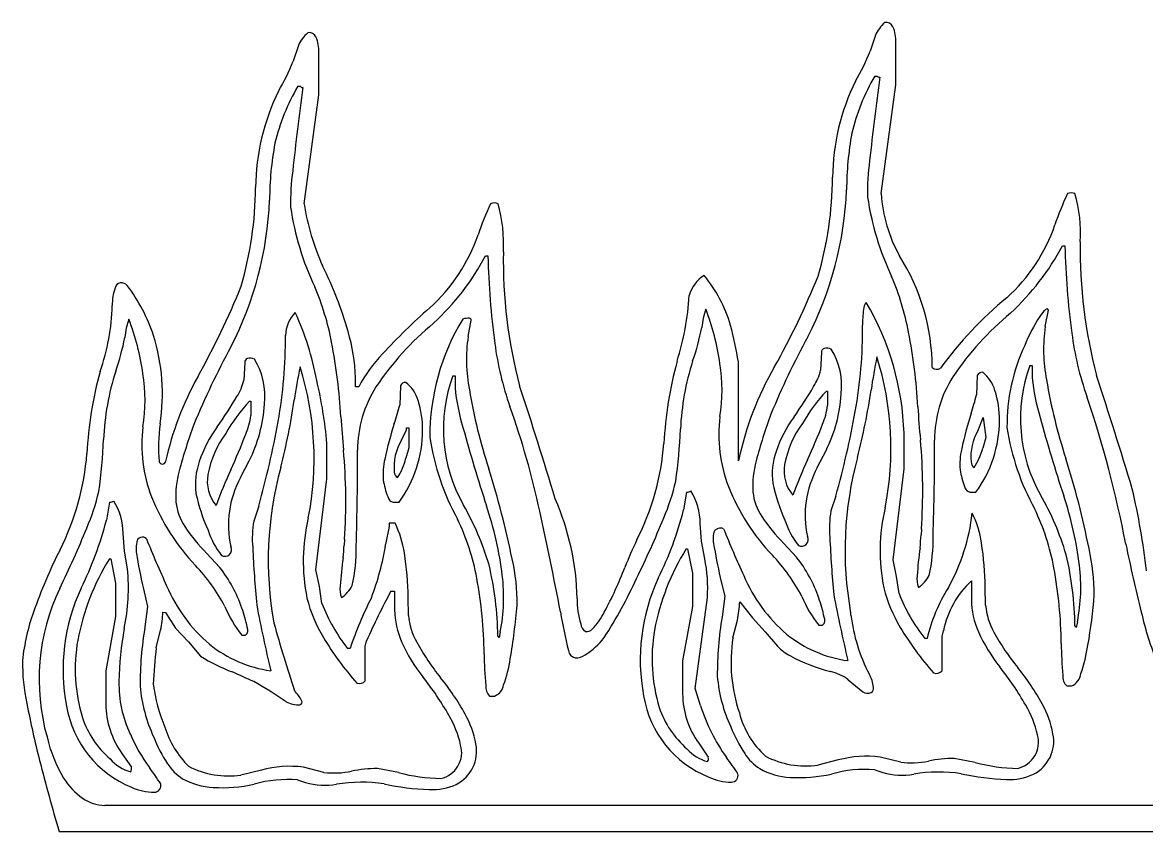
# Model space of a CAD drawing. Extents: x -38.8 to 24, y -17.1 to 3.4.
# Drawn here: x -1.306 to 1.013, y -0.887 to 0.782 of the extents above; entities that cross this region are included whole.
import ezdxf

# ---------------------------------------------------------------- set-up
doc = ezdxf.new("R2010")
doc.units = 0

msp = doc.modelspace()

# ---------------------------------------------------------------- linework, layer by layer
at = {"color": 7, "linetype": 'CONTINUOUS'}
for p, q in [((0.453627, 0.755376), (0.442655, 0.722436)), ((-0.736403, 0.734543), (-0.747376, 0.701602)), ((-0.69446, 0.632284), (-0.69446, 0.719445)), ((0.495569, 0.653118), (0.495569, 0.740279)), ((-0.737737, 0.650114), (-0.732574, 0.650114)), ((-0.732574, 0.650114), (-0.730642, 0.648587)), ((0.452294, 0.670947), (0.457455, 0.670947)), ((0.457455, 0.670947), (0.459387, 0.66942)), ((0.465243, 0.428693), (0.495569, 0.653118)), ((-0.724789, 0.407859), (-0.69446, 0.632284)), ((0.839467, 0.320925), (0.844629, 0.320925)), ((-0.35056, 0.300091), (-0.345401, 0.300091)), ((-1.089383, 0.239027), (-1.089383, 0.239027)), ((0.803976, 0.154516), (0.810588, 0.188576)), ((-0.743095, 0.183372), (-0.743095, 0.183372)), ((-0.386405, 0.133683), (-0.379792, 0.167743)), ((0.342481, 0.10117), (0.340473, 0.064591)), ((-0.847238, 0.080337), (-0.849245, 0.043758)), ((0.171522, -0.122414), (0.170991, 0.081416)), ((0.772138, 0.073882), (0.77717, 0.073882)), ((0.77717, 0.073882), (0.77717, 0.048719)), ((-0.618959, 0.030387), (-0.618959, 0.048919)), ((-0.418238, 0.053048), (-0.413206, 0.053048)), ((-0.413206, 0.053048), (-0.413206, 0.027886)), ((0.663611, 0.053265), (0.662399, 0.013455)), ((-0.611864, 0.030387), (-0.618959, 0.030387)), ((-0.526107, 0.032432), (-0.527321, -0.007378)), ((-0.837242, 0.000514), (-0.834724, 0.000514)), ((-0.834724, 0.000514), (-0.834724, -0.029228)), ((0.352476, 0.021347), (0.354994, 0.021347)), ((0.354994, 0.021347), (0.354994, -0.008395)), ((0.665879, -0.058999), (0.676187, -0.033384)), ((0.676187, -0.033384), (0.681215, -0.07456)), ((-0.523841, -0.079832), (-0.513533, -0.058791)), ((-0.513533, -0.058791), (-0.513533, -0.054217)), ((-0.513533, -0.054217), (-0.508505, -0.054217)), ((-0.508505, -0.054217), (-0.508505, -0.095393)), ((0.51267, -0.138952), (0.51267, -0.065746)), ((-0.677709, -0.159785), (-0.677709, -0.086579)), ((0.681215, -0.07456), (0.674958, -0.096211)), ((-0.508505, -0.095393), (-0.514762, -0.117045)), ((0.333845, -0.136431), (0.351798, -0.101505)), ((-0.855873, -0.157264), (-0.83792, -0.122338)), ((0.490037, -0.326543), (0.51267, -0.138952)), ((-0.700341, -0.347377), (-0.677709, -0.159785)), ((-1.126053, -0.207768), (-1.132387, -0.2447)), ((-0.541198, -0.207777), (-0.528621, -0.207777)), ((0.064326, -0.186935), (0.057991, -0.223867)), ((0.371997, -0.195103), (0.361776, -0.225884)), ((0.648522, -0.186943), (0.661097, -0.186943)), ((-0.818381, -0.215936), (-0.828602, -0.246717)), ((-0.536873, -0.251296), (-0.549449, -0.251296)), ((-0.549449, -0.251296), (-0.549449, -0.258157)), ((0.095167, -0.288314), (0.092455, -0.251724)), ((-1.095213, -0.309148), (-1.097926, -0.272557)), ((-0.549449, -0.258157), (-0.556635, -0.295406)), ((0.54844, -0.263468), (0.547755, -0.275161)), ((-0.641587, -0.284302), (-0.642285, -0.296181)), ((0.101573, -0.324467), (0.095167, -0.288314)), ((0.290969, -0.32131), (0.264515, -0.29275)), ((-1.08881, -0.3453), (-1.095213, -0.309148)), ((-0.89906, -0.342143), (-0.925517, -0.313584)), ((0.063513, -0.30381), (0.06603, -0.30381)), ((0.06603, -0.30381), (0.076092, -0.354139)), ((-1.126205, -0.324643), (-1.123687, -0.324643)), ((-1.123687, -0.324643), (-1.113627, -0.374973)), ((-0.693045, -0.381867), (-0.700341, -0.347377)), ((0.497336, -0.361034), (0.490037, -0.326543)), ((0.076092, -0.354139), (0.076092, -0.422771)), ((0.502477, -0.395973), (0.497336, -0.361034)), ((0.651633, -0.37026), (0.651633, -0.409149)), ((-1.113627, -0.374973), (-1.113627, -0.443604)), ((-1.054508, -0.392835), (-1.047402, -0.422874)), ((-0.687902, -0.416806), (-0.693045, -0.381867)), ((-0.545631, -0.391093), (-0.538087, -0.391093)), ((-0.538087, -0.391093), (-0.538087, -0.429982)), ((0.135873, -0.372002), (0.142976, -0.402041)), ((0.681062, -0.420438), (0.68027, -0.383813)), ((-0.509316, -0.441271), (-0.510109, -0.404646)), ((0.081931, -0.591856), (0.107081, -0.404264)), ((0.142976, -0.402041), (0.137483, -0.444235)), ((0.173799, -0.413724), (0.199954, -0.446664)), ((-1.047402, -0.422874), (-1.052898, -0.465068)), ((-1.015917, -0.434557), (-1.010889, -0.435703)), ((-1.010889, -0.435703), (-0.989764, -0.467498)), ((0.076092, -0.422771), (0.055972, -0.534867)), ((-1.113627, -0.443604), (-1.133746, -0.5557)), ((0.159922, -0.487355), (0.169095, -0.450923)), ((0.199954, -0.446664), (0.226451, -0.475348)), ((0.336783, -0.461468), (0.34453, -0.461468)), ((0.870223, -0.45458), (0.867706, -0.466016)), ((-1.029798, -0.508188), (-1.020623, -0.471756)), ((-0.989764, -0.467498), (-0.96327, -0.496181)), ((-0.853245, -0.482302), (-0.845502, -0.482302)), ((-0.320156, -0.475413), (-0.322671, -0.486849)), ((0.226451, -0.475348), (0.251576, -0.504914)), ((0.591276, -0.484642), (0.59379, -0.473207)), ((0.591276, -0.555566), (0.591276, -0.484642)), ((-0.96327, -0.496181), (-0.938145, -0.525748)), ((-0.629923, -0.509807), (-0.634955, -0.509807)), ((-0.598446, -0.505475), (-0.595928, -0.494041)), ((-0.598446, -0.576399), (-0.598446, -0.505475)), ((0.560458, -0.488974), (0.555424, -0.488974)), ((0.56047, -0.488918), (0.560458, -0.488974)), ((-1.133746, -0.5557), (-1.133746, -0.624331)), ((0.055972, -0.534867), (0.055972, -0.603498)), ((0.397742, -0.573971), (0.427805, -0.59903)), ((-0.74431, -0.596986), (-0.74431, -0.596986)), ((0.092967, -0.626942), (0.081931, -0.591856)), ((0.848311, -0.586957), (0.858369, -0.586957)), ((-0.761914, -0.619863), (-0.761914, -0.619863)), ((-0.342071, -0.607791), (-0.332009, -0.607791)), ((0.089269, -0.705257), (0.108787, -0.733899)), ((-1.100449, -0.726091), (-1.080935, -0.754732)), ((0.376902, -0.739532), (0.334754, -0.750018)), ((0.505769, -0.744299), (0.463576, -0.73356)), ((0.659622, -0.744807), (0.616424, -0.736291)), ((-0.812819, -0.760366), (-0.854966, -0.770852)), ((-0.683952, -0.765132), (-0.726146, -0.754393)), ((-0.530096, -0.765641), (-0.573294, -0.757124)), ((0.452312, -0.760066), (0.46877, -0.765263)), ((-0.738067, -0.780899), (-0.72161, -0.786096)), ((3.067658, -0.834366), (-1.135802, -0.833263)), ((-1.135802, -0.833263), (-1.135802, -0.833263)), ((-1.23002, -0.886934), (3.111856, -0.887214))]:
    msp.add_line(p, q, dxfattribs=at)
for centre, radius, start, end in [((0.523952, 0.7234), 0.077253, 131.281279, 155.549807), ((0.47578, 0.766226), 0.015483, 24.7393, 100.406471), ((0.425767, 0.744672), 0.069939, 356.398399, 383.629858), ((-0.666026, 0.702535), 0.077314, 131.295841, 155.543746), ((-0.714252, 0.74539), 0.015486, 24.746442, 100.407665), ((-0.764256, 0.723838), 0.069934, 356.398228, 383.63285), ((0.071073, 0.866545), 0.398548, 328.897221, 338.802302), ((-1.119076, 0.845767), 0.398678, 328.899317, 338.800967), ((-0.364415, 0.432138), 0.432299, 149.720209, 166.587361), ((0.829396, 0.456845), 0.464208, 153.955367, 179.324032), ((0.825582, 0.452978), 0.432267, 149.718687, 166.587206), ((6.684991, -0.171404), 6.278827, 172.311171, 173.89228), ((0.461749, 0.672213), 0.003658, 229.776827, 283.700598), ((-0.360619, 0.436004), 0.464226, 153.955273, 179.323033), ((5.494057, -0.192056), 6.277908, 172.311713, 173.893051), ((-0.728282, 0.651376), 0.003655, 229.760814, 283.692819), ((1.040584, 0.4351), 0.646369, 169.467776, 179.906946), ((-0.149439, 0.414266), 0.646374, 169.467821, 179.906991), ((0.905824, 0.432058), 0.468492, 172.075237, 181.281152), ((-0.284461, 0.411259), 0.468236, 172.075002, 181.285951), ((-1.573668, 0.446455), 0.748872, 343.810003, 359.620054), ((-0.383793, 0.467315), 0.74903, 343.811398, 359.618028), ((-0.33072, 0.465518), 0.725531, 332.734629, 357.680091), ((1.019043, 0.507935), 0.58797, 188.445259, 205.223966), ((0.772458, 0.450001), 0.307953, 183.967677, 209.07506), ((1.36491, 0.18518), 0.569736, 154.696523, 161.689021), ((0.85758, 0.410062), 0.020176, 67.430383, 112.569617), ((0.576026, 0.346452), 0.30076, 356.707525, 375.869212), ((-1.520791, 0.444697), 0.725574, 332.735375, 357.679252), ((-0.171006, 0.487078), 0.587944, 188.443222, 205.222613), ((-0.202102, 0.493107), 0.529594, 189.26314, 203.785342), ((0.174196, 0.164608), 0.569006, 154.690986, 161.692414), ((-0.332451, 0.389231), 0.020173, 67.42851, 112.57149), ((-0.613891, 0.325622), 0.300648, 356.705766, 375.874509), ((0.480173, 0.483511), 0.363969, 312.198324, 340.860397), ((-0.709861, 0.462678), 0.36397, 312.198499, 340.860572), ((1.882631, 0.31158), 1.006496, 178.998106, 194.870426), ((0.692518, 0.290725), 1.006412, 178.996783, 194.870471), ((0.374974, 0.568903), 0.526542, 312.74399, 331.903629), ((2.429774, 0.354287), 1.585497, 181.20571, 187.745966), ((-1.378879, -0.068479), 0.774721, 15.956851, 26.691495), ((-0.8151, 0.548118), 0.526607, 312.74372, 331.901311), ((1.239183, 0.333419), 1.584934, 181.204906, 187.747452), ((0.133371, 0.066396), 0.437711, 0.439285, 32.309634), ((0.137363, 0.200006), 0.070217, 121.524498, 164.578265), ((-0.130533, 0.072378), 0.297648, 16.499745, 39.04119), ((-1.238915, 0.900112), 1.700172, 330.84415, 337.827948), ((-0.009222, 0.043601), 0.540434, 10.603045, 23.300076), ((-1.014322, 0.199708), 0.106044, 161.086611, 181.006625), ((-1.0996, 0.230004), 0.015584, 106.756466, 164.834312), ((-1.103276, 0.225674), 0.019268, 43.86435, 92.429442), ((-1.387361, 0.016374), 0.371974, 18.772504, 36.767559), ((-2.428545, 0.879093), 1.69973, 330.842985, 337.828614), ((-1.199324, 0.022745), 0.540507, 10.604099, 23.299302), ((-0.473267, 0.24894), 0.543783, 342.209158, 356.809881), ((1.22747, -0.396427), 0.790756, 129.484661, 144.007547), ((-1.558207, 0.208673), 0.437991, 340.429053, 358.583313), ((0.330426, -0.720971), 1.21191, 131.045288, 137.481349), ((0.25838, 0.136424), 0.16374, 160.706009, 174.307848), ((-0.368891, 0.008365), 0.506609, 7.927796, 21.073742), ((0.647025, 0.160814), 0.219895, 172.423018, 180.992533), ((0.451609, 0.189252), 0.022566, 138.500771, 178.587011), ((-0.05413, -0.083205), 0.567068, 1.764287, 30.453208), ((0.846823, 0.141804), 0.063576, 131.897227, 148.256437), ((0.807365, 0.187584), 0.003372, 17.105166, 152.771764), ((-0.931651, 0.115591), 0.16374, 160.706009, 174.307848), ((-1.558582, -0.012371), 0.506257, 7.922271, 21.077354), ((-0.69195, 0.13368), 0.07131, 135.826087, 177.99755), ((-1.267493, -0.059899), 0.578077, 10.297302, 24.88684), ((0.000833, -0.072248), 0.466139, 148.684296, 180.308025), ((-0.385736, 0.126451), 0.04511, 87.249186, 104.979773), ((-0.383022, 0.168282), 0.003274, 350.51523, 459.666998), ((1.130228, -0.297196), 0.623009, 129.69036, 146.019015), ((1.113875, -0.030087), 0.381158, 147.403103, 157.554085), ((-0.9887, 0.039682), 0.369856, 1.430976, 16.463731), ((-0.059691, -0.318135), 0.623162, 129.692195, 146.016746), ((-0.351957, 0.236767), 0.45524, 340.335827, 349.35388), ((-0.553123, -0.033837), 0.733228, 9.043514, 15.079031), ((-0.498877, 0.146735), 0.926097, 349.586115, 360.635402), ((-0.639559, -0.081204), 1.182991, 3.404966, 10.927033), ((1.131509, 0.106982), 0.330964, 171.742558, 190.867149), ((1.482406, 0.220619), 0.628775, 187.312159, 199.52727), ((-1.541733, 0.215877), 0.454978, 340.33165, 349.354966), ((-1.423885, 0.015929), 0.406856, 351.190521, 377.176356), ((-1.689261, 0.125901), 0.926102, 349.586142, 360.63543), ((-1.82934, -0.102013), 1.18274, 3.404531, 10.928201), ((-0.0589, 0.086148), 0.330937, 171.741761, 190.867945), ((0.292242, 0.199776), 0.628639, 187.312871, 199.530724), ((1.756219, -0.652947), 1.642363, 151.403778, 157.574875), ((0.565978, -0.673694), 1.642136, 151.402875, 157.574888), ((-0.340986, -0.114266), 0.307082, 136.252757, 151.897204), ((0.350586, 0.101671), 0.008121, 109.596886, 183.537043), ((0.353129, 0.084567), 0.025309, 68.02306, 102.010954), ((0.239208, 0.032181), 0.144844, 353.3326, 391.58122), ((1.115174, -0.049405), 0.39012, 155.003854, 180.663384), ((-0.839131, 0.080836), 0.008123, 109.597145, 183.526995), ((-0.836589, 0.063734), 0.025309, 68.023284, 102.010729), ((-0.950522, 0.011347), 0.144855, 353.33357, 391.57907), ((0.302067, -0.145727), 1.057508, 168.172568, 171.935646), ((-1.334977, -0.117859), 0.630925, 348.824165, 377.420129), ((0.822935, -0.128606), 0.806618, 164.806641, 177.024037), ((0.599317, -0.082436), 0.548319, 162.376212, 177.39345), ((-0.205855, 0.02343), 0.343137, 350.808663, 369.191337), ((0.804595, -0.253325), 0.646467, 149.805182, 168.316735), ((1.491913, -0.124932), 1.057639, 168.171984, 171.934604), ((-0.145206, -0.097019), 0.630874, 348.822679, 377.420901), ((0.580508, 0.081875), 0.015364, 232.09506, 297.800502), ((1.073308, -0.035429), 0.320394, 160.051528, 209.443089), ((-0.367302, -0.149382), 0.806403, 164.806689, 177.027284), ((-0.590595, -0.103275), 0.548436, 162.379454, 177.393497), ((-1.395888, 0.002597), 0.343137, 350.808663, 369.191337), ((-0.377806, -0.262987), 0.647585, 150.9992, 167.62266), ((-0.117086, -0.056267), 0.320379, 160.049685, 209.443652), ((0.245753, 0.084443), 0.096777, 326.33406, 348.162593), ((0.819906, -0.079968), 0.244361, 147.58698, 180.006506), ((0.674792, 0.047597), 0.012536, 89.370183, 153.118438), ((0.628454, 0.001669), 0.074685, 16.224951, 51.516671), ((1.175613, 0.085127), 0.400104, 185.220956, 197.190151), ((-10.064152, -3.534702), 11.545658, 16.891107, 18.105308), ((-0.944026, 0.063643), 0.096844, 326.337002, 348.151), ((-1.541534, -0.159511), 0.866898, 4.825959, 13.538968), ((-0.370126, -0.100795), 0.244358, 147.588077, 180.007828), ((-0.514928, 0.026765), 0.012533, 89.360337, 153.120883), ((-0.561267, -0.019164), 0.074686, 16.22445, 51.514379), ((-0.014737, 0.064283), 0.400128, 185.219144, 197.187654), ((0.769943, 0.221044), 1.17059, 189.703, 197.908373), ((-11.196296, -3.537191), 11.484935, 16.887452, 18.10807), ((-0.392754, 0.452866), 0.833776, 324.487055, 329.587829), ((-0.94026, 0.228472), 1.400086, 345.780811, 351.579968), ((1.960292, 0.241862), 1.170556, 189.702553, 197.908155), ((-1.5826, 0.432092), 0.833914, 324.488809, 329.588666), ((-0.572333, -0.246558), 0.362245, 136.995369, 150.128979), ((-2.131553, 0.207944), 1.401688, 345.784528, 351.577044), ((-0.667658, -0.056968), 0.187518, 359.082816, 378.233124), ((0.617482, -0.225792), 0.362361, 136.998095, 150.127365), ((0.088079, 0.031687), 0.295445, 333.203759, 356.832796), ((-0.021459, 0.196727), 0.70799, 341.794725, 344.997351), ((0.522078, -0.036135), 0.187503, 359.082927, 378.234829), ((-1.305251, -0.730283), 2.316661, 10.83696, 18.647246), ((-1.101632, 0.010849), 0.295436, 333.203876, 356.833593), ((-1.208104, 0.174972), 0.704781, 341.787807, 345.005097), ((-1.935386, -0.592284), 1.735612, 12.15983, 19.588947), ((0.218304, 0.007757), 0.137641, 336.608629, 353.260587), ((-1.351738, 0.291642), 1.79114, 344.231459, 349.95847), ((1.965843, 0.061881), 1.426359, 182.926551, 185.686929), ((-0.971407, -0.013078), 0.137633, 336.608173, 353.261043), ((-2.543505, 0.271119), 1.792561, 344.23399, 349.95642), ((0.768178, 0.040494), 1.418707, 182.919935, 185.695207), ((0.150363, -0.267023), 0.723789, 162.161263, 168.194032), ((0.428368, -0.06853), 0.297818, 172.834299, 201.110936), ((1.245082, -0.396967), 1.073036, 159.798604, 165.187768), ((0.506612, -0.191464), 0.272585, 144.057249, 161.139792), ((0.471614, -0.168883), 0.208834, 143.719906, 169.276681), ((1.339773, -0.246115), 0.723472, 162.159354, 168.194871), ((0.455834, -0.037799), 0.253726, 323.997628, 359.697878), ((4.135408, 0.88539), 3.465948, 195.367553, 198.155886), ((-0.76166, -0.089359), 0.297823, 172.835145, 201.111557), ((-0.677693, -0.093149), 0.347299, 172.260897, 185.111918), ((0.054953, -0.417774), 1.072935, 159.798204, 165.187826), ((-0.683078, -0.212314), 0.272618, 144.057858, 161.138578), ((-0.718102, -0.18972), 0.208839, 143.719698, 169.276247), ((-1.919793, 0.343417), 1.150665, 335.090502, 339.065285), ((-0.733893, -0.058635), 0.253732, 323.99924, 359.698595), ((2.943392, 0.864022), 3.464228, 195.366215, 198.155923), ((-0.984401, -0.018077), 1.036716, 351.866259, 357.8207), ((-0.729998, 0.364181), 1.150568, 335.092092, 339.067103), ((0.757502, -0.114255), 0.106995, 148.906982, 185.705272), ((1.224464, 0.022202), 0.505153, 188.667097, 208.923021), ((-2.175337, -0.03879), 1.037627, 351.866725, 357.815899), ((-0.43221, -0.135086), 0.107001, 148.909865, 185.705698), ((0.034044, 0.001345), 0.505108, 188.665167, 208.922911), ((-0.514039, -0.044972), 0.533083, 333.230477, 355.507468), ((-0.571465, -0.183237), 1.122775, 355.90226, 365.303346), ((-4.720378, -0.103305), 5.295974, 358.111897, 360.252176), ((-1.704244, -0.065758), 0.533265, 333.234604, 355.503877), ((-1.762211, -0.204096), 1.12349, 355.906165, 365.301302), ((-5.909274, -0.124127), 5.294841, 358.111379, 360.252116), ((0.388347, -0.150886), 0.147552, 161.205496, 186.963698), ((1.116212, -0.307452), 0.725163, 164.645418, 190.204683), ((0.757702, -0.129125), 0.129858, 166.179504, 185.330268), ((0.558081, -0.068779), 0.120053, 325.758632, 346.79111), ((-1.016964, -0.122513), 0.006832, 193.376028, 345.898719), ((-0.801418, -0.171709), 0.147506, 161.204022, 186.970371), ((-0.073486, -0.328293), 0.725185, 164.645231, 190.203817), ((-0.431943, -0.149973), 0.129934, 166.181112, 185.320724), ((-0.63161, -0.089624), 0.120022, 325.755606, 346.793083), ((-2.037375, -0.679072), 1.777506, 11.504671, 17.691341), ((0.390892, -0.174379), 0.190354, 164.229549, 183.762377), ((0.344529, -0.143384), 0.079237, 170.294513, 219.419627), ((1.373747, -0.600544), 1.163855, 155.634787, 159.539231), ((0.513642, -0.234612), 0.204857, 151.36273, 192.396138), ((0.66518, -0.124564), 0.014148, 181.327693, 236.275049), ((-0.779016, -0.635518), 1.705838, 11.217271, 17.658141), ((-0.79914, -0.195208), 0.190352, 164.230318, 183.763373), ((-0.845197, -0.164218), 0.079231, 170.293936, 219.422332), ((0.185594, -0.622), 1.16554, 155.638711, 159.537427), ((-0.676077, -0.255448), 0.204858, 151.36194, 192.395348), ((-0.403151, -0.138448), 0.159912, 188.477242, 201.223624), ((-0.524545, -0.145402), 0.01414, 181.306052, 236.281305), ((0.786492, -0.117649), 0.159829, 188.469363, 201.222143), ((-0.395977, -0.062882), 0.449558, 336.740037, 346.902456), ((0.065754, -0.174368), 0.012649, 263.516905, 305.676627), ((-0.038068, -0.252999), 0.130528, 0.559511, 31.580206), ((0.565408, -0.009779), 0.446854, 201.809671, 223.501476), ((0.619423, -0.087148), 0.386263, 192.200009, 204.094007), ((0.652167, -0.172403), 0.01499, 191.939184, 255.923219), ((-0.517315, -0.528327), 1.540604, 6.669757, 13.064827), ((-1.585967, -0.083737), 0.449512, 336.740374, 346.903936), ((-1.124626, -0.195199), 0.012651, 263.520117, 305.673415), ((-1.22841, -0.273818), 0.13049, 0.553321, 31.583241), ((-0.624618, -0.030608), 0.446861, 201.810082, 223.501432), ((-0.87637, -0.195321), 0.11339, 186.268932, 213.7322), ((-0.570444, -0.108041), 0.386104, 192.196248, 204.095046), ((-0.537551, -0.193237), 0.01499, 191.934613, 255.917589), ((-0.711643, -0.419664), 0.550365, 1.374524, 23.421063), ((0.313658, -0.174487), 0.113388, 186.269593, 213.733539), ((0.302275, -0.47642), 0.56785, 16.389554, 29.950285), ((0.148712, -0.42647), 0.731051, 6.923109, 18.491148), ((-0.888095, -0.497246), 0.567839, 16.389047, 29.950006), ((-1.041621, -0.447299), 0.731005, 6.923231, 18.491955), ((-6.022991, -1.523811), 5.927931, 10.593079, 12.639401), ((-0.627231, -0.049206), 0.707132, 333.52437, 345.699944), ((0.569526, -0.261121), 0.210717, 170.373787, 185.172166), ((0.852616, -0.308602), 0.389293, 166.740275, 191.296123), ((0.231991, -0.180306), 0.42449, 331.314784, 353.214173), ((0.464993, -0.322138), 0.209624, 8.312023, 25.933711), ((0.347394, -0.430537), 0.482288, 10.40702, 25.605212), ((-1.818162, -0.069849), 0.707714, 333.530605, 345.696123), ((-0.620951, -0.281957), 0.210621, 170.368253, 185.17348), ((-0.337101, -0.329435), 0.389294, 166.740383, 191.296004), ((-0.72537, -0.342969), 0.209607, 8.311702, 25.935213), ((-0.842996, -0.451382), 0.482301, 10.408242, 25.605977), ((-1.941498, 0.562278), 2.116648, 334.017952, 337.714126), ((0.553091, -0.011025), 0.403293, 214.156232, 224.311789), ((0.425399, -0.193371), 0.166728, 197.978943, 218.38062), ((-3.131753, 0.541505), 2.116877, 334.019159, 337.714875), ((-0.636914, -0.031847), 0.403321, 214.155446, 224.310316), ((-0.764306, -0.214203), 0.166742, 197.978255, 218.377886), ((0.194142, -0.283054), 0.075059, 169.48269, 193.995036), ((0.134271, -0.277249), 0.01601, 67.239345, 150.448685), ((2.062852, 0.508254), 2.071139, 201.847278, 204.764392), ((0.094667, -0.256635), 0.453466, 354.261357, 357.658519), ((0.220935, -0.283597), 0.351833, 347.608808, 360.945027), ((-0.996198, -0.303881), 0.075099, 169.492741, 193.992173), ((-1.058264, -0.291773), 0.01188, 45.357688, 172.325241), ((0.873797, 0.488001), 2.072586, 201.848524, 204.763576), ((-0.88806, -0.306027), 0.013611, 239.241584, 389.034877), ((1.552699, -0.196291), 2.385709, 182.514302, 185.378484), ((-1.08748, -0.277999), 0.445565, 354.227825, 357.661189), ((-0.969101, -0.304425), 0.35184, 347.608224, 360.944215), ((-1.083854, -0.212694), 0.533667, 338.890698, 351.083869), ((0.595122, -0.594804), 0.704903, 153.934836, 159.01568), ((1.042879, -0.148545), 0.934127, 189.405854, 193.840223), ((0.301661, -0.285194), 0.01361, 239.239444, 389.036925), ((2.743651, -0.175419), 2.386282, 182.514646, 185.37814), ((0.057006, -0.390715), 0.623302, 0.634446, 9.127978), ((5.401256, 0.642408), 4.529171, 191.94125, 193.754967), ((-0.268705, -0.789625), 1.074453, 153.243535, 160.704934), ((-0.147407, -0.169384), 0.934218, 189.40453, 193.838441), ((-0.071073, -0.411243), 0.579883, 171.228113, 176.960621), ((-1.133451, -0.411563), 0.62338, 0.635689, 9.128077), ((-0.679742, -0.413459), 0.394315, 359.020642, 373.030547), ((0.476511, -0.561248), 0.486664, 148.0632, 169.384944), ((-0.192221, -0.384835), 0.299931, 356.285832, 371.611341), ((-0.035769, -0.579432), 0.381348, 27.678319, 43.406483), ((0.071167, -0.495603), 0.280519, 18.707266, 38.412772), ((1.118592, -0.390392), 0.579515, 171.224316, 176.960488), ((0.205701, -0.469944), 0.659523, 0.539979, 13.481241), ((0.440696, -0.402645), 0.46421, 0.40494, 12.309224), ((-0.713208, -0.582086), 0.486666, 148.062607, 169.384351), ((-1.499373, -0.38354), 0.412339, 348.13554, 365.321097), ((-1.225758, -0.600233), 0.381296, 27.676859, 43.407304), ((-1.118882, -0.516447), 0.280541, 18.708062, 38.411975), ((-0.98472, -0.490788), 0.659565, 0.540866, 13.481214), ((-0.784113, -0.065533), 0.772397, 331.463315, 338.997287), ((-0.058512, -0.508038), 0.895521, 0.541766, 10.592789), ((0.516275, -0.383566), 0.361001, 348.655063, 367.195077), ((-1.248769, -0.528859), 0.895399, 0.54108, 10.593476), ((-0.674126, -0.404401), 0.361023, 348.656125, 367.195), ((-0.99828, 0.080324), 1.05781, 327.558417, 335.10292), ((0.368161, -0.532721), 0.399577, 155.095708, 190.803115), ((0.481521, -0.232858), 0.324959, 202.902581, 229.525557), ((0.583511, -0.366855), 0.044208, 170.637995, 202.383583), ((0.506191, -0.329099), 0.065636, 303.725295, 332.805792), ((0.783631, -0.51215), 0.193794, 132.931664, 168.407541), ((-0.835716, -0.57354), 0.435607, 154.475152, 195.802307), ((-0.822224, -0.553556), 0.399569, 155.09488, 190.802958), ((-0.708846, -0.253679), 0.324976, 202.903568, 229.525187), ((-0.606507, -0.387689), 0.044222, 170.639869, 202.376464), ((-0.683854, -0.349918), 0.065656, 303.727354, 332.800859), ((0.896352, -1.15936), 1.633875, 151.952004, 155.970776), ((0.767619, -0.308507), 0.306418, 194.428238, 210.942492), ((0.884592, -0.563035), 0.332489, 147.432885, 167.119737), ((-0.422104, -0.329347), 0.306412, 194.427158, 210.941868), ((-0.353468, -0.28798), 0.358389, 201.06706, 218.240083), ((0.124807, -0.764143), 0.796432, 153.187422, 161.376773), ((0.008978, -0.409666), 0.170445, 178.923148, 196.831875), ((-0.052637, -0.403987), 0.226645, 348.0481, 357.53773), ((0.537393, -0.303509), 0.255335, 202.760679, 218.216691), ((0.131139, -0.484425), 0.220299, 10.333303, 20.957034), ((3.280636, 0.155138), 2.96502, 190.773047, 193.454138), ((0.836985, -0.267104), 0.358474, 201.069112, 218.238031), ((0.82141, -0.406311), 0.169801, 180.957727, 203.954845), ((-0.104629, -0.326402), 1.012157, 349.968978, 355.866162), ((-0.885441, -0.577623), 0.422323, 160.203488, 174.132335), ((-1.242631, -0.424773), 0.226925, 348.050902, 357.528864), ((-0.65289, -0.324481), 0.255049, 202.753939, 218.227745), ((-1.058836, -0.505242), 0.220243, 10.331438, 20.958141), ((2.095718, 0.135498), 2.970609, 190.775972, 193.452021), ((-0.368311, -0.427142), 0.1698, 180.95844, 203.955785), ((-1.610458, -0.309736), 1.329569, 350.424218, 355.234294), ((1.108012, -0.206918), 1.323732, 189.880582, 193.41041), ((-0.223831, -0.378051), 0.131068, 315.873256, 334.477476), ((0.312041, -0.450128), 0.091586, 5.892673, 8.921151), ((0.812497, -0.410168), 0.131836, 184.468216, 209.803828), ((1.684773, -0.27633), 0.700878, 193.04194, 202.012397), ((2.008156, 0.321579), 2.901695, 195.559311, 198.455115), ((-0.377897, -0.431005), 0.13182, 184.466631, 209.805413), ((-0.131271, -0.455322), 0.02319, 189.176917, 234.866903), ((0.822838, -0.561307), 0.695283, 170.306365, 180.446596), ((0.337033, -0.451343), 0.012599, 306.515428, 390.703725), ((0.756899, -0.397672), 0.356366, 186.939039, 207.659679), ((-0.388407, -0.593217), 0.718377, 169.987312, 178.744718), ((-0.367651, -0.58212), 0.695172, 170.306494, 180.448326), ((-0.852995, -0.472176), 0.012597, 306.495272, 390.70393), ((-0.325243, -0.487149), 0.002589, 6.654735, 88.711699), ((-0.140922, -0.460638), 0.01414, 254.855453, 322.192414), ((0.338696, -0.531339), 0.345721, 170.049507, 196.852671), ((0.431297, -0.281949), 0.255093, 230.949535, 262.270115), ((1.05902, -0.132652), 0.646771, 211.030719, 221.372915), ((0.964999, -0.343254), 0.326625, 203.836774, 218.685136), ((1.108749, -0.253829), 0.466753, 208.381362, 219.238803), ((0.865136, -0.466315), 0.002587, 6.619863, 88.701151), ((-0.85105, -0.552171), 0.345695, 170.048846, 196.854045), ((1.467338, -0.75368), 2.509175, 174.385346, 176.105562), ((-0.759084, -0.302784), 0.255091, 230.949475, 262.270505), ((-0.13071, -0.153489), 0.64676, 211.031001, 221.373426), ((-0.224691, -0.364071), 0.326658, 203.837107, 218.684099), ((-0.081558, -0.274613), 0.466839, 208.382454, 219.238067), ((-0.240374, -0.378037), 0.173428, 303.457233, 321.021735), ((0.482776, -0.53827), 0.326844, 171.038214, 198.628208), ((0.32399, -0.43611), 0.09989, 223.535709, 242.722431), ((1.481296, -0.496902), 0.644332, 180.237291, 186.076759), ((0.512969, -0.440725), 0.384119, 341.717548, 350.715006), ((-0.732214, -0.191383), 0.392693, 238.371649, 249.044777), ((0.291119, -0.517734), 0.644534, 180.237336, 186.074971), ((-0.61443, -0.479703), 0.319151, 340.769013, 350.766739), ((-0.161765, -0.511141), 0.018078, 188.855541, 257.71123), ((-0.164096, -0.495199), 0.03364, 267.416695, 305.084299), ((0.453614, -0.197759), 0.37119, 241.800515, 255.554903), ((-0.912111, -0.539226), 0.393469, 179.304222, 192.352625), ((0.57907, -0.544755), 0.016305, 250.653621, 318.465426), ((0.216409, -0.939838), 0.630612, 29.776678, 38.484423), ((0.351347, -0.86983), 0.509525, 28.831681, 39.014457), ((-0.866031, -0.582387), 0.240631, 178.831405, 205.553636), ((-4.846064, -9.373751), 9.669727, 65.451837, 65.737858), ((-1.129897, -1.13334), 0.631719, 54.372784, 61.523955), ((-0.610649, -0.565596), 0.016298, 250.650087, 318.481394), ((-0.973311, -0.960666), 0.630608, 29.776183, 38.483928), ((-0.839006, -0.890645), 0.509494, 28.83128, 39.014513), ((0.433306, -0.541505), 0.306768, 184.716026, 205.059949), ((0.337313, -0.657781), 0.103323, 54.207675, 76.735956), ((0.381182, -0.597122), 0.069039, 6.345521, 29.520955), ((0.865738, -0.568505), 0.025381, 172.316627, 226.636411), ((0.8456, -0.557239), 0.032345, 293.251539, 352.92464), ((-0.757026, -0.562325), 0.306816, 184.717617, 205.058358), ((-0.672475, -0.531766), 0.367196, 188.061555, 202.414833), ((-0.802083, -0.653403), 0.080749, 26.894964, 44.319793), ((-0.324639, -0.589339), 0.025385, 172.314605, 226.627459), ((-0.341717, -0.580516), 0.028951, 289.591906, 351.442366), ((0.437796, -0.583007), 0.018883, 238.054733, 292.653132), ((0.438804, -0.591232), 0.011132, 304.249105, 368.995238), ((0.595252, -0.261814), 1.925971, 190.821064, 194.400614), ((-0.955587, -0.622363), 0.178171, 180.632967, 215.604373), ((-0.735788, -0.565841), 0.060009, 244.190301, 272.434661), ((-0.734507, -0.620321), 0.005619, 283.043004, 397.81708), ((0.192112, -0.571566), 0.219427, 189.455868, 247.965635), ((0.23415, -0.601523), 0.178189, 180.635149, 215.602524), ((0.628191, -0.719985), 0.194751, 10.11006, 29.489074), ((-0.998268, -0.592402), 0.219425, 189.455338, 247.965749), ((-0.602925, -0.75244), 0.205741, 12.238327, 30.668591), ((-0.562186, -0.740814), 0.194748, 10.108714, 29.488183), ((0.190959, -0.570109), 0.193174, 198.551233, 229.321905), ((0.450401, -0.516128), 0.374218, 197.224871, 215.693162), ((0.353369, -0.59475), 0.186574, 194.883559, 227.261753), ((0.586795, -0.731606), 0.205741, 12.238327, 30.668591), ((-0.998759, -0.590944), 0.193174, 198.550457, 229.321129), ((-0.827218, -0.615144), 0.193199, 197.04699, 225.361095), ((0.430552, -0.562781), 0.295816, 201.550757, 213.628743), ((-0.978913, -0.630251), 0.282807, 192.645949, 211.225579), ((-0.745797, -0.540437), 0.367466, 203.367568, 215.782178), ((-0.759768, -0.583586), 0.295882, 201.551587, 213.62706), ((0.735193, -0.703349), 0.05486, 282.642825, 376.254669), ((0.745103, -0.700958), 0.076335, 296.806514, 371.454662), ((-0.454528, -0.724183), 0.054861, 282.642402, 376.253859), ((-0.445277, -0.72179), 0.076336, 296.805606, 371.453343), ((0.12953, -0.660355), 0.085572, 221.100691, 255.097328), ((2.361258, 0.179233), 3.746197, 194.216824, 196.534932), ((-1.060195, -0.681192), 0.085566, 221.101304, 255.10108), ((0.097112, -0.736948), 0.012067, 329.632469, 374.635475), ((-0.307058, -1.076829), 0.568251, 32.919164, 37.048368), ((0.270079, -0.671506), 0.101999, 212.697555, 237.341531), ((0.309284, -0.571928), 0.179902, 242.692365, 278.138932), ((0.435569, -0.959039), 0.227212, 82.919536, 104.963577), ((0.622774, -1.053875), 0.317647, 91.145561, 100.850016), ((-1.092563, -0.757792), 0.012023, 329.572628, 374.744481), ((-1.499513, -1.09917), 0.570816, 32.932914, 37.043789), ((-0.920299, -0.692342), 0.102, 212.696147, 237.339218), ((-0.880434, -0.592774), 0.17989, 242.690805, 278.138938), ((-0.75415, -0.979868), 0.227207, 82.920125, 104.964394), ((-0.662581, -0.590927), 0.175511, 263.005906, 281.78406), ((-0.566949, -1.074664), 0.317603, 91.144874, 100.850702), ((0.285737, -0.629985), 0.145697, 240.970949, 267.016965), ((0.431072, -1.007328), 0.248172, 85.090412, 105.93857), ((0.527139, -0.570112), 0.175493, 263.005576, 281.78464), ((0.584709, -1.070346), 0.305787, 81.332446, 99.770453), ((0.752669, -0.393491), 0.36343, 255.165619, 269.137849), ((-1.103493, -0.705474), 0.137278, 211.333055, 235.348415), ((-0.904642, -0.650812), 0.145705, 240.971642, 267.016753), ((-0.759305, -1.028169), 0.24818, 85.091039, 105.938969), ((-0.681302, -0.645753), 0.146017, 253.975086, 279.357334), ((-0.605668, -1.091183), 0.305791, 81.33256, 99.770339), ((-0.437051, -0.414337), 0.363418, 255.165354, 269.137584), ((0.157183, -0.672501), 0.112895, 245.178629, 269.74875), ((0.156774, -0.771706), 0.013689, 269.639973, 375.667577), ((0.29578, -0.462959), 0.313023, 266.772059, 282.385938), ((0.509074, -0.624934), 0.146003, 253.975142, 279.358749), ((0.739238, -0.274528), 0.505297, 257.60676, 268.261363), ((0.731716, -0.668414), 0.111452, 265.982635, 295.404042), ((-1.033195, -0.693331), 0.112898, 245.178969, 269.74841), ((-1.033605, -0.792538), 0.01369, 269.643305, 375.66008), ((-0.8946, -0.483801), 0.313015, 266.771999, 282.386106), ((-0.451138, -0.295357), 0.505302, 257.606799, 268.261174), ((-0.458663, -0.689256), 0.111444, 265.982861, 295.404944), ((-1.135838, -0.755535), 0.077728, 233.979576, 270.025979)]:
    msp.add_arc(centre, radius, start, end, dxfattribs=at)

doc.saveas('drawing.dxf')
